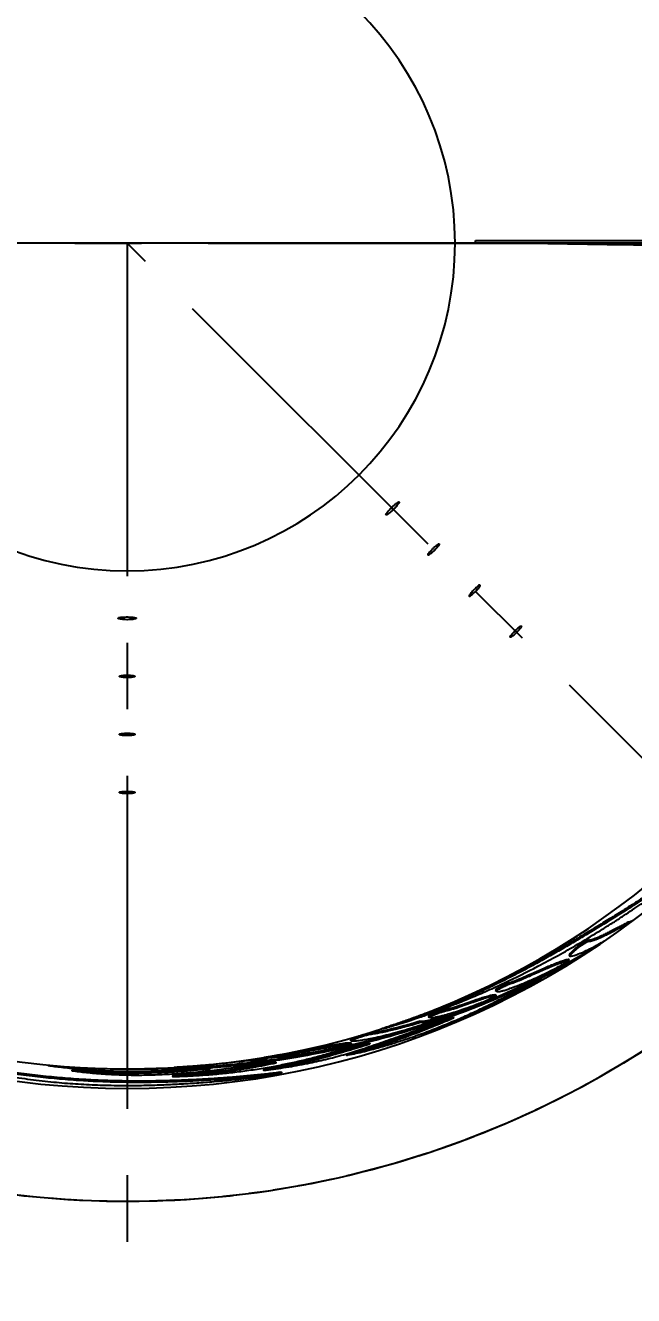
# Model space of a CAD drawing. Header units: millimetres. Extents: x 8 to 867, y 8 to 585.
# Drawn here: x 113.48 to 136.67, y 504.7 to 553.17 of the extents above; entities that cross this region are included whole.
import ezdxf

# ---------------------------------------------------------------- set-up
doc = ezdxf.new("R2010")
doc.units = ezdxf.units.MM
doc.linetypes.add('CENTERX2', pattern=[20.32, 12.7, -2.54, 2.54, -2.54])
doc.linetypes.add('HIDDEN', pattern=[1.905, 1.27, -0.635])
for name, color, linetype in [('CENTERLINE', 4, 'CENTERX2'), ('DIMENSIONS', 2, 'Continuous'), ('HIDDEN', 3, 'HIDDEN')]:
    doc.layers.add(name, color=color, linetype=linetype)
doc.layers.add('OUTLINE', color=7, linetype='Continuous', lineweight=25)
doc.styles.add('SLDTEXTSTYLE0', font='TXT', dxfattribs={"width": 0.75})
doc.dimstyles.new('SLDDIMSTYLE2', dxfattribs={"dimtxt": 3.5, "dimasz": 2, "dimexe": 0, "dimexo": 0.0625, "dimgap": 0.875, "dimtad": 1, "dimrnd": 1e-09, "dimzin": 12, "dimdsep": 46, "dimtxsty": 'SLDTEXTSTYLE0', "dimsah": 1, "dimcen": 0.09, "dimadec": 0, "dimazin": 3, "dimtfac": 1, "dimtofl": 0, "dimtmove": 0, "dimatfit": 3, "dimfxl": 0, "dimfrac": 2, "dimtolj": 1, "dimtzin": 12, "dimarcsym": 0})
doc.dimstyles.new('SLDDIMSTYLE9', dxfattribs={"dimtxt": 3.5, "dimasz": 2, "dimexe": 0, "dimexo": 0.0625, "dimgap": 0.875, "dimtad": 1, "dimdec": 4, "dimzin": 12, "dimdsep": 46, "dimtxsty": 'SLDTEXTSTYLE0', "dimsah": 1, "dimcen": 0.09, "dimazin": 3, "dimtfac": 1, "dimtofl": 0, "dimtmove": 0, "dimatfit": 3, "dimfxl": 0, "dimfrac": 2, "dimtolj": 1, "dimtzin": 12, "dimarcsym": 0})

# ---------------------------------------------------------------- blocks, each defined once
blk = doc.blocks.new('_D_60')
at = {"layer": 'DIMENSIONS'}
for p, q in [((169.48, 544.855), (205.285, 544.855)), ((143.911, 518.303), (179.532, 482.682))]:
    blk.add_line(p, q, dxfattribs=at)
blk.add_arc((117.359, 544.855), 85.926, 315, 0, dxfattribs=at)
for points in [[(203.285, 544.855), (202.761, 542.861), (203.761, 542.849)], [(178.118, 484.096), (179.873, 485.178), (179.158, 485.876)]]:
    blk.add_solid(points, dxfattribs=at)
at = {"layer": 'DIMENSIONS', "char_height": 3.5, "attachment_point": 1, "rotation": 67.5, "style": 'SLDTEXTSTYLE0'}
for s, insert in [('Relief', (191.837, 511.917)), ('45°', (188.642, 504.203))]:
    blk.add_mtext(s, dxfattribs=dict(at, insert=insert))
blk = doc.blocks.new('_D_61')
at = {"layer": 'DIMENSIONS'}
for p, q in [((153.909, 544.855), (92.608, 544.855)), ((94.608, 536.855), (94.608, 544.855)), ((81.753, 536.855), (96.608, 536.855))]:
    blk.add_line(p, q, dxfattribs=at)
for points in [[(94.608, 544.855), (94.108, 542.855), (95.108, 542.855)], [(94.608, 536.855), (95.108, 538.855), (94.108, 538.855)]]:
    blk.add_solid(points, dxfattribs=at)
at = {"layer": 'DIMENSIONS', "insert": (90.096, 539.564), "char_height": 3.5, "attachment_point": 1, "rotation": 90, "style": 'SLDTEXTSTYLE0'}
blk.add_mtext('8', dxfattribs=at)
blk = doc.blocks.new('_D_65')
at = {"layer": 'DIMENSIONS'}
for p, q in [((64.359, 545.855), (64.359, 578.811)), ((170.359, 545.855), (170.359, 578.811)), ((64.359, 576.811), (170.359, 576.811))]:
    blk.add_line(p, q, dxfattribs=at)
for points in [[(64.359, 576.811), (66.359, 576.311), (66.359, 577.311)], [(170.359, 576.811), (168.359, 577.311), (168.359, 576.311)]]:
    blk.add_solid(points, dxfattribs=at)
at = {"layer": 'DIMENSIONS', "insert": (113.48, 581.323), "char_height": 3.5, "attachment_point": 1, "style": 'SLDTEXTSTYLE0'}
blk.add_mtext('106', dxfattribs=at)

msp = doc.modelspace()

# ---------------------------------------------------------------- linework, layer by layer
at = {"layer": 'CENTERLINE'}
for p, q in [((79.80918, 544.85491), (154.90918, 544.85491)), ((143.20394, 519.01015), (117.35918, 544.85491)), ((117.35918, 544.85491), (117.35918, 464.40584))]:
    msp.add_line(p, q, dxfattribs=at)
at = {"layer": 'HIDDEN'}
for centre, radius, start, end in [((117.35918, 544.85491), 36.55, 160.837805, 41.319569), ((117.35918, 544.8549), 36.55, 224.999997, 315.000003), ((117.35918, 544.85491), 46, 228.184968, 266.815034), ((117.35917, 544.85493), 46.00003, 273.184975, 311.81502)]:
    msp.add_arc(centre, radius, start, end, dxfattribs=at)
at = {"layer": 'OUTLINE'}
for p, q in [((129.85918, 544.85491), (129.96643, 544.85491)), ((129.96643, 544.85491), (133.14662, 544.85491)), ((129.96643, 544.85491), (130.63665, 544.85491)), ((130.63627, 544.95491), (138.00169, 544.95491)), ((139.21166, 544.85491), (133.14662, 544.85491)), ((130.823, 531.80639), (130.81824, 531.81439)), ((136.42745, 518.94016), (136.45715, 518.8998)), ((136.48723, 518.90475), (136.45715, 518.8998)), ((134.50135, 517.99851), (134.52831, 517.95627)), ((131.9083, 516.62563), (131.93126, 516.58109)), ((129.35053, 515.56334), (129.3695, 515.517)), ((129.78248, 515.33355), (129.80191, 515.28736)), ((127.55855, 515.04613), (127.56669, 515.02233)), ((128.52654, 515.16805), (128.54419, 515.12115)), ((128.53169, 515.1672), (128.52654, 515.16805)), ((128.5489, 515.12037), (128.54419, 515.12115)), ((126.12415, 514.57463), (126.13806, 514.52659)), ((126.59239, 514.33957), (126.6069, 514.29161)), ((123.15079, 513.88055), (123.15998, 513.8314)), ((119.59326, 513.4341), (119.5953, 513.40545)), ((120.06692, 513.40052), (120.06976, 513.36758)), ((120.5216, 513.39848), (120.5266, 513.34867)), ((120.95072, 513.33847), (121.76027, 513.45351)), ((122.30367, 513.52934), (122.49438, 513.55291)), ((123.02114, 513.62386), (123.03008, 513.57455))]:
    msp.add_line(p, q, dxfattribs=at)
for centre, radius, start, end in [((117.35918, 544.85491), 12.5, 360, 180), ((117.35918, 544.85491), 32.24671, 180.000003, 359.999997), ((117.35919, 544.85491), 31.5, 180.201889, 269.999995), ((117.35918, 544.85491), 12.5, 180, 360), ((117.35918, 544.8549), 31.5, 274.273657, 359.79854), ((117.4779, 544.8554), 13.15874, 359.997865, 0.433289), ((117.35918, 544.8549), 36.55, 224.999997, 315.000003), ((117.35909, 544.85782), 31.50292, 270.000162, 273.229759)]:
    msp.add_arc(centre, radius, start, end, dxfattribs=at)
for points, knots in [([(133.14662, 544.85491), (134.48792, 544.83218), (136.10626, 544.80475), (137.7247, 544.78424), (138.00176, 544.78073)], [0, 0, 0, 0, 0.82881092, 1, 1, 1, 1]), ([(127.69308, 534.90871), (127.69927, 534.91951), (127.71119, 534.94036), (127.73683, 534.97752), (127.69865, 534.99484), (127.65918, 534.95733), (127.59794, 534.91849), (127.52399, 534.85018), (127.4432, 534.77398), (127.3666, 534.69303), (127.29802, 534.61897), (127.25764, 534.55641), (127.2205, 534.51751), (127.23451, 534.47743), (127.28337, 534.50877), (127.33333, 534.53779), (127.40874, 534.59976), (127.48839, 534.67186), (127.56769, 534.75309), (127.63741, 534.83142), (127.67585, 534.88478), (127.69308, 534.90871)], [0, 0, 0, 0, 0.02841222, 0.05478076, 0.06723658, 0.09961128, 0.1542636, 0.22583028, 0.30650406, 0.38733074, 0.45937411, 0.5147995, 0.54808795, 0.56087198, 0.58636018, 0.63482313, 0.70203669, 0.78083615, 0.86259992, 0.93839107, 1, 1, 1, 1]), ([(129.21513, 533.37238), (129.20497, 533.36577), (129.17307, 533.34504), (129.11959, 533.30036), (129.0523, 533.23936), (128.98331, 533.17055), (128.92151, 533.10384), (128.86939, 533.04101), (128.84344, 533.00271), (128.81998, 532.96017), (128.85832, 532.95568), (128.89198, 532.98462), (128.94979, 533.02183), (129.01484, 533.07996), (129.08491, 533.1463), (129.14872, 533.21564), (129.20516, 533.28022), (129.23395, 533.33053), (129.26509, 533.36753), (129.24245, 533.39444), (129.2264, 533.38148), (129.21513, 533.37238)], [0, 0, 0, 0, 0.02955679, 0.09275222, 0.16950949, 0.2513791, 0.32928789, 0.39466917, 0.44055857, 0.4632845, 0.47757296, 0.51365757, 0.57134116, 0.64479246, 0.72603921, 0.80616927, 0.87642605, 0.92925689, 0.95959435, 0.97160945, 1, 1, 1, 1]), ([(130.81521, 531.81948), (130.80477, 531.81609), (130.7749, 531.80639), (130.72814, 531.76857), (130.66597, 531.71775), (130.5976, 531.6532), (130.52996, 531.58386), (130.47009, 531.51892), (130.42686, 531.45942), (130.39862, 531.42622), (130.39275, 531.38493), (130.43615, 531.39992), (130.47226, 531.42546), (130.535, 531.4726), (130.60161, 531.5327), (130.67081, 531.60119), (130.73325, 531.66963), (130.78101, 531.73097), (130.81251, 531.77469), (130.82075, 531.79961), (130.823, 531.80639)], [0, 0, 0, 0, 0.02693783, 0.07709519, 0.14597029, 0.22614824, 0.30877556, 0.3847087, 0.44564241, 0.48526156, 0.50194221, 0.52204104, 0.56549324, 0.62937014, 0.70697155, 0.78982555, 0.86883842, 0.93539098, 0.98242226, 1, 1, 1, 1]), ([(117.60906, 530.58186), (117.59009, 530.58401), (117.53543, 530.59019), (117.44151, 530.59449), (117.32827, 530.59578), (117.22033, 530.59195), (117.12216, 530.58586), (117.0641, 530.57231), (117.00646, 530.56448), (117.01876, 530.5245), (117.0732, 530.52056), (117.14291, 530.50222), (117.24329, 530.4957), (117.35413, 530.49143), (117.46591, 530.49515), (117.56692, 530.50132), (117.64134, 530.51932), (117.69416, 530.52304), (117.71508, 530.56091), (117.65883, 530.57282), (117.62886, 530.57827), (117.60906, 530.58186)], [0, 0, 0, 0, 0.03991585, 0.11495708, 0.19660095, 0.27577623, 0.34375176, 0.3932138, 0.41970646, 0.4321313, 0.46437546, 0.51883932, 0.59020618, 0.67077162, 0.75171017, 0.82419135, 0.88040606, 0.91472814, 0.92800143, 0.95245092, 1, 1, 1, 1]), ([(132.20136, 530.00027), (132.20343, 530.00233), (132.22702, 530.02577), (132.27072, 530.07183), (132.31973, 530.12837), (132.35881, 530.18131), (132.37881, 530.21028), (132.39621, 530.25385), (132.35564, 530.25078), (132.32268, 530.22209), (132.26383, 530.18031), (132.19918, 530.12074), (132.12934, 530.0533), (132.0661, 529.98507), (132.00989, 529.92152), (131.98255, 529.87614), (131.95159, 529.83733), (131.98084, 529.81734), (132.01686, 529.84852), (132.06835, 529.87856), (132.133, 529.93517), (132.17763, 529.97767), (132.20136, 530.00027)], [0, 0, 0, 0, 0.00711541, 0.08109953, 0.15408424, 0.19199482, 0.23584117, 0.25657659, 0.27231491, 0.3104978, 0.36992967, 0.44449181, 0.52602174, 0.60549453, 0.67415115, 0.72459602, 0.75219456, 0.76432906, 0.79544654, 0.84895433, 0.91968226, 1, 1, 1, 1]), ([(117.5865, 528.30218), (117.59768, 528.30511), (117.61971, 528.31088), (117.65756, 528.31467), (117.6559, 528.34982), (117.60734, 528.35287), (117.55224, 528.36641), (117.46679, 528.37069), (117.37287, 528.37396), (117.27637, 528.37182), (117.18916, 528.36837), (117.12147, 528.35554), (117.07711, 528.35367), (117.05205, 528.32428), (117.09815, 528.30912), (117.14326, 528.29908), (117.22424, 528.28966), (117.31503, 528.28508), (117.41248, 528.28546), (117.5036, 528.29002), (117.56067, 528.29839), (117.5865, 528.30218)], [0, 0, 0, 0, 0.02996813, 0.05908173, 0.07104588, 0.10065255, 0.15289556, 0.22282254, 0.30285784, 0.3841442, 0.45769152, 0.51547663, 0.5516198, 0.56591929, 0.58861738, 0.63442817, 0.69970525, 0.77753708, 0.85941407, 0.93635971, 1, 1, 1, 1]), ([(117.47322, 526.07438), (117.49171, 526.07563), (117.53446, 526.07853), (117.59347, 526.09005), (117.63693, 526.09427), (117.66738, 526.12149), (117.62405, 526.13894), (117.57997, 526.14588), (117.501, 526.15482), (117.41113, 526.15841), (117.3133, 526.1586), (117.22284, 526.155), (117.14229, 526.1469), (117.09742, 526.13874), (117.05178, 526.12382), (117.07807, 526.09458), (117.122, 526.09103), (117.19056, 526.07687), (117.27795, 526.07214), (117.3744, 526.06956), (117.44048, 526.07278), (117.47322, 526.07438)], [0, 0, 0, 0, 0.04527868, 0.10473535, 0.14303011, 0.15887865, 0.17945775, 0.22316329, 0.28689134, 0.3639052, 0.44572499, 0.52329247, 0.58808159, 0.63320948, 0.65518583, 0.66996348, 0.70678273, 0.76504699, 0.838832, 0.92012366, 1, 1, 1, 1]), ([(117.32533, 523.85638), (117.33654, 523.85623), (117.37005, 523.85581), (117.43487, 523.857), (117.50386, 523.86152), (117.57371, 523.86907), (117.61307, 523.87975), (117.66219, 523.88845), (117.64998, 523.92222), (117.60327, 523.92385), (117.54278, 523.93787), (117.45657, 523.94174), (117.36144, 523.94469), (117.26589, 523.94193), (117.17941, 523.93819), (117.11679, 523.92433), (117.07085, 523.92283), (117.05473, 523.89008), (117.10335, 523.87963), (117.15112, 523.8675), (117.23425, 523.85953), (117.2934, 523.85748), (117.32533, 523.85638)], [0, 0, 0, 0, 0.02736146, 0.08178718, 0.15760999, 0.19823909, 0.24754603, 0.27392527, 0.28638367, 0.31876053, 0.37340177, 0.44494193, 0.52560267, 0.60646486, 0.67859635, 0.73415561, 0.76761691, 0.78047957, 0.80579374, 0.8541132, 0.92123566, 1, 1, 1, 1]), ([(137.80911, 520.33387), (137.80223, 520.33745), (137.78043, 520.3488), (137.7283, 520.32282), (137.65638, 520.28903), (137.5593, 520.23023), (137.39588, 520.12924), (137.20255, 520.00309), (136.98165, 519.85824), (136.71605, 519.68403), (136.51216, 519.55384), (136.37505, 519.46629)], [0, 0, 0, 0, 0.01331108, 0.04219884, 0.09279578, 0.16043824, 0.2411849, 0.43550089, 0.57003037, 0.71086126, 1, 1, 1, 1]), ([(137.82157, 520.30335), (137.82119, 520.30351), (137.8058, 520.30989), (137.76034, 520.28186), (137.68882, 520.25177), (137.59172, 520.1915), (137.4285, 520.09128), (137.23486, 519.96454), (137.01323, 519.81926), (136.74594, 519.64386), (136.54072, 519.51281), (136.40271, 519.42468)], [0, 0, 0, 0, 0.00072608, 0.02983012, 0.08082808, 0.14903905, 0.23047866, 0.42648015, 0.56312444, 0.70620809, 1, 1, 1, 1]), ([(133.01758, 517.26869), (133.2741, 517.4045), (133.78424, 517.67462), (134.54304, 518.10841), (135.16737, 518.48474), (135.66195, 518.79488), (136.02131, 519.02525), (136.36943, 519.25292), (136.70408, 519.47577), (137.02323, 519.68945), (137.22973, 519.82987), (137.33044, 519.89837)], [0, 0, 0, 0, 0.17226182, 0.34259236, 0.51868858, 0.60490188, 0.68907102, 0.7720423, 0.85178287, 0.92770909, 1, 1, 1, 1]), ([(136.37505, 519.46629), (136.21089, 519.36288), (135.87734, 519.15277), (135.36223, 518.83527), (134.86204, 518.53163), (134.37353, 518.2395), (133.89752, 517.96053), (133.39467, 517.67322), (132.84752, 517.37011), (132.25577, 517.05469), (131.61556, 516.72833), (130.94931, 516.40576), (130.26742, 516.09401), (129.58233, 515.80038), (128.97363, 515.55612), (128.44417, 515.35634), (127.99824, 515.1956), (127.70358, 515.09544), (127.55855, 515.04613)], [0, 0, 0, 0, 0.0588625, 0.11959962, 0.18357711, 0.23638359, 0.29228811, 0.35096297, 0.41208597, 0.4820513, 0.55439338, 0.63008433, 0.70661182, 0.7818465, 0.85619814, 0.90558037, 0.95352636, 1, 1, 1, 1]), ([(136.40271, 519.42468), (136.23843, 519.32118), (135.90462, 519.11089), (135.38914, 518.79313), (134.88863, 518.48927), (134.39986, 518.19697), (133.92369, 517.91789), (133.42075, 517.6305), (132.87318, 517.32713), (132.28067, 517.01126), (131.63931, 516.68429), (130.97189, 516.36108), (130.28875, 516.04883), (129.60253, 515.75435), (128.99234, 515.51058), (128.59593, 515.3589), (128.42759, 515.29846), (128.41274, 515.29313)], [0, 0, 0, 0, 0.064629391, 0.131317635, 0.201558393, 0.259523882, 0.320879646, 0.385265738, 0.45232861, 0.529234932, 0.608748623, 0.691938128, 0.776046359, 0.858739757, 0.940466255, 0.994748236, 1, 1, 1, 1]), ([(136.42745, 518.94016), (136.37027, 518.90742), (136.26229, 518.84558), (136.04965, 518.73409), (135.84233, 518.62697), (135.63705, 518.52179), (135.48898, 518.44877), (135.35315, 518.38641), (135.23167, 518.33522), (135.12531, 518.29611), (135.01579, 518.25992), (134.93926, 518.25052), (134.89428, 518.24499)], [0, 0, 0, 0, 0.11688158, 0.220719668, 0.425872016, 0.530874714, 0.629895611, 0.718709838, 0.796003774, 0.863636482, 0.919855819, 1, 1, 1, 1]), ([(136.45715, 518.8998), (136.39991, 518.86701), (136.29184, 518.8051), (136.07901, 518.69344), (135.87147, 518.58615), (135.66593, 518.48078), (135.51762, 518.4076), (135.38155, 518.34507), (135.25985, 518.29373), (135.15329, 518.2545), (135.04358, 518.21818), (134.96691, 518.20871), (134.92186, 518.20315)], [0, 0, 0, 0, 0.11681969, 0.22061337, 0.42566187, 0.53068143, 0.62973317, 0.71858451, 0.79591349, 0.86358108, 0.91982848, 1, 1, 1, 1]), ([(136.62415, 519.0034), (136.58429, 518.98323), (136.52175, 518.95159), (136.45254, 518.9432), (136.42745, 518.94016)], [0, 0, 0, 0, 0.63735204, 1, 1, 1, 1]), ([(134.50135, 517.99851), (134.45727, 517.96061), (134.37826, 517.89268), (134.28604, 517.79668), (134.21769, 517.73727), (134.20965, 517.65354), (134.30966, 517.65763), (134.41527, 517.68405), (134.592, 517.74539), (134.81308, 517.84137), (135.06435, 517.96392), (135.32028, 518.09936), (135.48314, 518.19298), (135.56307, 518.23892)], [0, 0, 0, 0, 0.09070474, 0.16258525, 0.20708915, 0.23276163, 0.26560505, 0.32713597, 0.42135431, 0.54786573, 0.70691892, 0.8561532, 1, 1, 1, 1]), ([(134.89428, 518.24499), (134.88317, 518.24093), (134.85233, 518.22965), (134.80164, 518.19913), (134.73823, 518.16161), (134.67251, 518.11952), (134.61079, 518.07858), (134.55698, 518.041), (134.52136, 518.01478), (134.50427, 518.00088), (134.50135, 517.99851)], [0, 0, 0, 0, 0.0762404, 0.21147572, 0.38005766, 0.55224286, 0.71478549, 0.85787302, 0.9757195, 1, 1, 1, 1]), ([(134.92186, 518.20315), (134.91073, 518.19908), (134.8799, 518.18779), (134.8292, 518.15727), (134.76574, 518.11972), (134.69989, 518.07755), (134.63801, 518.0365), (134.58402, 517.99882), (134.54832, 517.97254), (134.53121, 517.95863), (134.52831, 517.95627)], [0, 0, 0, 0, 0.07622529, 0.21115869, 0.37951881, 0.5517885, 0.71461003, 0.85794686, 0.97589668, 1, 1, 1, 1]), ([(135.09272, 517.93314), (134.869, 517.80046), (134.29979, 517.46288), (133.35206, 516.96986), (132.25617, 516.43791), (131.12827, 515.94361), (129.96378, 515.48317), (128.76245, 515.06022), (127.52474, 514.67876), (126.26025, 514.3389), (125.40264, 514.15426), (124.97163, 514.06147)], [0, 0, 0, 0, 0.07167432, 0.18236095, 0.29426612, 0.40736562, 0.52164535, 0.63929413, 0.75826587, 0.87851266, 1, 1, 1, 1]), ([(134.52831, 517.95627), (134.49415, 517.92639), (134.43014, 517.87039), (134.343, 517.79441), (134.28601, 517.7306), (134.24769, 517.69064), (134.24523, 517.66834), (134.24481, 517.66458)], [0, 0, 0, 0, 0.33238085, 0.62278583, 0.83738147, 0.97259614, 1, 1, 1, 1]), ([(134.29479, 517.41811), (133.993, 517.25569), (133.33252, 516.90023), (132.2849, 516.39735), (131.15441, 515.89988), (129.98619, 515.43816), (128.78121, 515.01363), (127.53962, 514.63092), (126.27117, 514.28998), (125.41085, 514.10482), (124.97849, 514.01177)], [0, 0, 0, 0, 0.10325632, 0.22598479, 0.35002181, 0.4753526, 0.60438778, 0.73487347, 0.86675713, 1, 1, 1, 1]), ([(127.07405, 514.87772), (127.14806, 514.89907), (127.30635, 514.94474), (127.5591, 515.01948), (127.84298, 515.10636), (128.18277, 515.21468), (128.57724, 515.34709), (129.02254, 515.50451), (129.48862, 515.67738), (129.96796, 515.86378), (130.50635, 516.08366), (131.09899, 516.34004), (131.95914, 516.73225), (132.59382, 517.05391), (133.01758, 517.26869)], [0, 0, 0, 0, 0.03600671, 0.07701489, 0.12321136, 0.1747878, 0.2437293, 0.31771917, 0.3955713, 0.47610281, 0.55813479, 0.6674236, 0.7779419, 1, 1, 1, 1]), ([(131.3934, 516.36135), (131.40448, 516.34538), (131.42318, 516.31841), (131.4743, 516.30482), (131.53494, 516.30516), (131.62208, 516.32002), (131.73983, 516.35103), (131.88767, 516.39857), (132.11424, 516.4792), (132.42266, 516.59985), (132.77206, 516.74895), (133.11236, 516.90539), (133.43415, 517.06124), (133.65364, 517.17371), (133.76629, 517.23143)], [0, 0, 0, 0, 0.02172099, 0.03667085, 0.05888267, 0.09222812, 0.13881954, 0.20031512, 0.27248294, 0.41808985, 0.58482537, 0.71358495, 0.85301154, 1, 1, 1, 1]), ([(134.21464, 517.5265), (134.18552, 517.52454), (134.11004, 517.51945), (133.97981, 517.47546), (133.8149, 517.41638), (133.63531, 517.34883), (133.44555, 517.27164), (133.24404, 517.18387), (133.0606, 517.10184), (132.86452, 517.01427), (132.67144, 516.92964), (132.44671, 516.8316), (132.26078, 516.75141), (132.11199, 516.69253), (132.00442, 516.65511), (131.93875, 516.63497), (131.9083, 516.62563)], [0, 0, 0, 0, 0.03518194, 0.09116966, 0.16484913, 0.24749204, 0.32295979, 0.41253763, 0.51320955, 0.5659005, 0.67217183, 0.76808476, 0.86233792, 0.91695679, 0.96150431, 1, 1, 1, 1]), ([(134.16241, 517.47591), (134.15966, 517.47565), (134.11083, 517.47096), (134.00657, 517.43121), (133.8414, 517.37423), (133.66212, 517.30605), (133.47264, 517.22918), (133.2715, 517.14151), (133.08838, 517.05962), (132.89253, 516.9721), (132.69915, 516.88727), (132.47358, 516.78882), (132.28641, 516.70803), (132.13652, 516.64863), (132.0281, 516.61083), (131.96192, 516.59051), (131.93126, 516.58109)], [0, 0, 0, 0, 0.00344826, 0.06113823, 0.13709387, 0.22225376, 0.29992315, 0.39210435, 0.49575622, 0.55003607, 0.65954995, 0.75903025, 0.85689621, 0.91369114, 0.96001207, 1, 1, 1, 1]), ([(133.76629, 517.23143), (133.79441, 517.24658), (133.85437, 517.27889), (133.94315, 517.33103), (134.02907, 517.38469), (134.10519, 517.43339), (134.1608, 517.47659), (134.20187, 517.5013), (134.21146, 517.52036), (134.21367, 517.52477)], [0, 0, 0, 0, 0.17825351, 0.38017657, 0.57426333, 0.7444377, 0.88192116, 0.97267546, 1, 1, 1, 1]), ([(133.17301, 516.78604), (132.88765, 516.62788), (132.31693, 516.31156), (131.4829, 515.891), (130.67931, 515.50994), (130.16273, 515.28598), (129.90435, 515.17396)], [0, 0, 0, 0, 0.268400839, 0.536802025, 0.768321582, 1, 1, 1, 1]), ([(131.9083, 516.62563), (131.8955, 516.62195), (131.85892, 516.61142), (131.79638, 516.58298), (131.71765, 516.54676), (131.63561, 516.50606), (131.55862, 516.4658), (131.49087, 516.42973), (131.44062, 516.39757), (131.40512, 516.37936), (131.39556, 516.36467), (131.3934, 516.36135)], [0, 0, 0, 0, 0.0686796, 0.19616772, 0.3533861, 0.51608376, 0.66821215, 0.80215857, 0.91021015, 0.97974901, 1, 1, 1, 1]), ([(132.36203, 516.39796), (132.4335, 516.43117), (132.57634, 516.49752), (132.84706, 516.62607), (133.04536, 516.72339), (133.17301, 516.78604)], [0, 0, 0, 0, 0.26295122, 0.52553718, 1, 1, 1, 1]), ([(131.43272, 516.16336), (131.41362, 516.16719), (131.36511, 516.17691), (131.26664, 516.16436), (131.12637, 516.13069), (130.94089, 516.07605), (130.71589, 516.00073), (130.45871, 515.91028), (130.18482, 515.81284), (129.99685, 515.75113), (129.90525, 515.72105)], [0, 0, 0, 0, 0.036362852, 0.092374086, 0.183643845, 0.307739978, 0.454636799, 0.628857252, 0.819146485, 1, 1, 1, 1]), ([(131.04305, 515.95898), (131.06562, 515.9683), (131.11469, 515.98858), (131.18805, 516.02249), (131.26144, 516.0581), (131.32478, 516.09184), (131.38089, 516.12116), (131.40749, 516.14302), (131.43599, 516.15651), (131.43292, 516.16294), (131.43272, 516.16336)], [0, 0, 0, 0, 0.16541204, 0.35956422, 0.54814211, 0.71518968, 0.85450591, 0.95273508, 0.99694505, 1, 1, 1, 1]), ([(131.93126, 516.58109), (131.91846, 516.5774), (131.88189, 516.56687), (131.81936, 516.53844), (131.74058, 516.5022), (131.65838, 516.46142), (131.58116, 516.42105), (131.51319, 516.38488), (131.46282, 516.35264), (131.42726, 516.3344), (131.41769, 516.31971), (131.41554, 516.3164)], [0, 0, 0, 0, 0.068576, 0.19577162, 0.35278735, 0.51557251, 0.66797922, 0.802171, 0.91032408, 0.97981708, 1, 1, 1, 1]), ([(131.73912, 516.08927), (131.79596, 516.11869), (131.89131, 516.16804), (132.026, 516.23579), (132.14121, 516.29275), (132.25313, 516.34705), (132.3265, 516.38135), (132.36203, 516.39796)], [0, 0, 0, 0, 0.276197967, 0.46324874, 0.650540369, 0.830745798, 1, 1, 1, 1]), ([(125.78476, 513.88577), (125.88406, 513.90614), (126.09061, 513.9485), (126.41253, 514.02281), (126.79422, 514.12075), (127.23378, 514.24629), (127.72439, 514.39853), (128.26415, 514.57937), (128.8458, 514.79), (129.45438, 515.02806), (130.04704, 515.27769), (130.62131, 515.53654), (131.18583, 515.80584), (131.55536, 515.99513), (131.73912, 516.08927)], [0, 0, 0, 0, 0.04775272, 0.09932276, 0.15561966, 0.23336495, 0.31464672, 0.3975868, 0.50150544, 0.6060275, 0.70539613, 0.80441958, 0.90274223, 1, 1, 1, 1]), ([(128.92081, 515.31656), (128.9453, 515.31569), (129.00464, 515.3136), (129.11083, 515.3288), (129.24975, 515.3556), (129.43812, 515.40203), (129.67585, 515.46991), (129.96429, 515.56149), (130.2842, 515.67147), (130.6485, 515.80456), (130.90295, 515.90415), (131.04305, 515.95898)], [0, 0, 0, 0, 0.03297544, 0.07991565, 0.14402015, 0.22382184, 0.34125285, 0.47725209, 0.63168378, 0.79721944, 1, 1, 1, 1]), ([(129.90525, 515.72105), (129.85216, 515.70453), (129.75169, 515.67327), (129.56692, 515.62007), (129.43473, 515.58541), (129.35053, 515.56334)], [0, 0, 0, 0, 0.28921769, 0.54727249, 1, 1, 1, 1]), ([(129.92297, 515.67437), (129.87003, 515.6579), (129.76982, 515.62673), (129.58547, 515.57365), (129.45355, 515.53904), (129.3695, 515.517)], [0, 0, 0, 0, 0.2890613, 0.54706292, 1, 1, 1, 1]), ([(131.38591, 516.12646), (131.3599, 516.12513), (131.28528, 516.12131), (131.14872, 516.08437), (130.96313, 516.03148), (130.73744, 515.95526), (130.47904, 515.86457), (130.20384, 515.76655), (130.01498, 515.70456), (129.92297, 515.67437)], [0, 0, 0, 0, 0.05082724, 0.1458486, 0.27501922, 0.42880411, 0.611304, 0.81065029, 1, 1, 1, 1]), ([(129.78248, 515.33355), (129.66935, 515.28579), (129.44385, 515.1906), (128.99197, 515.0045), (128.45292, 514.79032), (127.82041, 514.55445), (127.20431, 514.34244), (126.57682, 514.14326), (126.15282, 514.02091), (125.9406, 513.95967)], [0, 0, 0, 0, 0.09021669, 0.17983834, 0.35905621, 0.51636125, 0.67577162, 0.83772336, 1, 1, 1, 1]), ([(129.80191, 515.28736), (129.6886, 515.23953), (129.46273, 515.14418), (129.0101, 514.95778), (128.47017, 514.74327), (127.83666, 514.50701), (127.21958, 514.29479), (126.6298, 514.1072), (126.24406, 513.99572), (126.0704, 513.94553)], [0, 0, 0, 0, 0.09298149, 0.18535105, 0.37006429, 0.53217784, 0.696455, 0.86334348, 1, 1, 1, 1]), ([(126.55777, 514.49752), (126.64992, 514.51569), (126.84626, 514.55441), (127.15808, 514.62733), (127.5023, 514.71522), (127.8778, 514.81979), (128.27701, 514.93965), (128.69887, 515.07537), (129.13586, 515.22539), (129.43123, 515.33452), (129.58091, 515.38983)], [0, 0, 0, 0, 0.08928386, 0.19024545, 0.30439745, 0.42701754, 0.56078829, 0.70064011, 0.84829878, 1, 1, 1, 1]), ([(129.58091, 515.38983), (129.5096, 515.36798), (129.37358, 515.32629), (129.17968, 515.27224), (129.0077, 515.22904), (128.83634, 515.19198), (128.69807, 515.16937), (128.59082, 515.16165), (128.54941, 515.16554), (128.53169, 515.1672)], [0, 0, 0, 0, 0.20771007, 0.39619401, 0.56053466, 0.7015075, 0.88434739, 0.95050634, 1, 1, 1, 1]), ([(128.97726, 515.17273), (128.94127, 515.16475), (128.84091, 515.1425), (128.71577, 515.12258), (128.60815, 515.11476), (128.56665, 515.11869), (128.5489, 515.12037)], [0, 0, 0, 0, 0.25527728, 0.71174437, 0.87673344, 1, 1, 1, 1]), ([(129.35053, 515.56334), (129.33324, 515.55826), (129.28931, 515.54535), (129.21727, 515.51872), (129.13423, 515.48706), (129.05179, 515.4541), (128.97775, 515.42234), (128.91306, 515.39587), (128.87323, 515.37152), (128.84215, 515.36212), (128.83974, 515.35258), (128.83953, 515.35173)], [0, 0, 0, 0, 0.09739349, 0.24740989, 0.41473199, 0.57797831, 0.72629666, 0.85295252, 0.94744173, 0.99531728, 1, 1, 1, 1]), ([(128.83953, 515.35173), (128.84866, 515.34397), (128.87188, 515.32421), (128.90233, 515.31945), (128.92081, 515.31656)], [0, 0, 0, 0, 0.39300197, 1, 1, 1, 1]), ([(129.3695, 515.517), (129.35219, 515.51191), (129.30824, 515.49899), (129.23616, 515.47233), (129.15295, 515.44065), (129.07051, 515.40755), (128.9956, 515.3759), (128.94075, 515.35228), (128.91199, 515.33789), (128.90424, 515.33401)], [0, 0, 0, 0, 0.10815567, 0.27462643, 0.46047114, 0.64210298, 0.80718906, 0.94809773, 1, 1, 1, 1]), ([(129.03653, 515.07034), (129.10255, 515.09293), (129.23435, 515.13802), (129.48323, 515.22515), (129.66554, 515.29119), (129.78248, 515.33355)], [0, 0, 0, 0, 0.26463183, 0.52832228, 1, 1, 1, 1]), ([(129.90435, 515.17396), (129.88, 515.16348), (129.83427, 515.1438), (129.77272, 515.11489), (129.72494, 515.09191), (129.69989, 515.07598), (129.69024, 515.06984)], [0, 0, 0, 0, 0.33371064, 0.62650899, 0.85623228, 1, 1, 1, 1]), ([(122.6557, 513.30985), (122.77949, 513.32543), (123.03322, 513.35737), (123.42127, 513.41545), (123.82489, 513.48366), (124.21253, 513.55808), (124.58047, 513.63653), (124.92387, 513.71598), (125.26675, 513.80189), (125.6046, 513.89377), (125.93311, 513.98969), (126.26448, 514.09352), (126.6025, 514.20572), (126.95497, 514.32632), (127.31454, 514.45215), (127.67029, 514.57769), (128.0209, 514.70153), (128.3616, 514.82311), (128.70069, 514.9456), (128.92517, 515.02898), (129.03653, 515.07034)], [0, 0, 0, 0, 0.056386397, 0.115577692, 0.177323957, 0.241383845, 0.293959328, 0.347347145, 0.400683317, 0.453705738, 0.505581658, 0.555347967, 0.610642405, 0.666545114, 0.723717268, 0.782817089, 0.837052412, 0.8917738, 0.946312072, 1, 1, 1, 1]), ([(126.58402, 514.71009), (126.57629, 514.70852), (126.55028, 514.70326), (126.5009, 514.68868), (126.43345, 514.66966), (126.35969, 514.64781), (126.28802, 514.6264), (126.2237, 514.60685), (126.17114, 514.59042), (126.13916, 514.58005), (126.12539, 514.57508), (126.12415, 514.57463)], [0, 0, 0, 0, 0.04931852, 0.16595268, 0.32180175, 0.4878494, 0.64723796, 0.78973885, 0.90842387, 0.99177642, 1, 1, 1, 1]), ([(128.52654, 515.16805), (128.41875, 515.13621), (128.21203, 515.07513), (127.91193, 514.99325), (127.63693, 514.92251), (127.37911, 514.8604), (127.14515, 514.80791), (126.93875, 514.76496), (126.77567, 514.73524), (126.66206, 514.71575), (126.60337, 514.71149), (126.58402, 514.71009)], [0, 0, 0, 0, 0.1687723, 0.32366965, 0.46708323, 0.59515633, 0.72186783, 0.82712988, 0.91167406, 0.9708637, 1, 1, 1, 1]), ([(128.54419, 515.12115), (128.4363, 515.08927), (128.22939, 515.02812), (127.92898, 514.94613), (127.65364, 514.87526), (127.39546, 514.81303), (127.16113, 514.76042), (126.95434, 514.71736), (126.79092, 514.68754), (126.67699, 514.66798), (126.61811, 514.66368), (126.59865, 514.66226)], [0, 0, 0, 0, 0.16865689, 0.32347545, 0.46684133, 0.5948944, 0.72162005, 0.82691509, 0.91151406, 0.9707647, 1, 1, 1, 1]), ([(127.04684, 514.87139), (127.04663, 514.87103), (127.04122, 514.86222), (127.05797, 514.87013), (127.07405, 514.87772)], [0, 0, 0, 0, 0.04010992, 1, 1, 1, 1]), ([(127.55855, 515.04613), (127.52481, 515.03482), (127.4544, 515.01121), (127.35028, 514.97621), (127.25034, 514.94273), (127.1641, 514.91357), (127.09778, 514.89131), (127.06135, 514.87791), (127.04775, 514.8729)], [0, 0, 0, 0, 0.19789628, 0.413039886, 0.610962445, 0.784108987, 0.919369882, 1, 1, 1, 1]), ([(107.16396, 514.64602), (107.35241, 514.57084), (107.73839, 514.41687), (108.33763, 514.20005), (108.96742, 513.98907), (109.62636, 513.78789), (110.34153, 513.59055), (111.1142, 513.4021), (111.94386, 513.22676), (112.79879, 513.07363), (113.67312, 512.94545), (114.53925, 512.84757), (115.39235, 512.77959), (116.22853, 512.73753), (117.06708, 512.71865), (117.85207, 512.72169), (118.58277, 512.74107), (119.25787, 512.77112), (119.92805, 512.81215), (120.58799, 512.86276), (121.27738, 512.92614), (121.99455, 513.00247), (122.49507, 513.06891), (122.74298, 513.10182)], [0, 0, 0, 0, 0.03842215, 0.07869169, 0.12066238, 0.16419301, 0.20914786, 0.26114349, 0.31478085, 0.36971241, 0.42559642, 0.48209893, 0.53474882, 0.5876393, 0.64062972, 0.69357281, 0.73628197, 0.77904718, 0.82154053, 0.86343111, 0.90438586, 0.95264217, 1, 1, 1, 1]), ([(123.03095, 513.15241), (122.88632, 513.13497), (122.56622, 513.09636), (122.06507, 513.04497), (121.52213, 512.99596), (120.96144, 512.9529), (120.37969, 512.91543), (119.75162, 512.88179), (119.07791, 512.85473), (118.36214, 512.83854), (117.63282, 512.83489), (116.89515, 512.8453), (116.15428, 512.87081), (115.37991, 512.91557), (114.57252, 512.98125), (113.73209, 513.06899), (112.89387, 513.17873), (112.05713, 513.31232), (111.22666, 513.47247), (110.40612, 513.65799), (109.60271, 513.86514), (108.85541, 514.08139), (108.16004, 514.30078), (107.72852, 514.45036), (107.51322, 514.52499)], [0, 0, 0, 0, 0.02779934, 0.06152907, 0.09613327, 0.1318309, 0.16884044, 0.20737994, 0.25185927, 0.29750617, 0.34400214, 0.39103231, 0.43828602, 0.48545805, 0.53904383, 0.59286084, 0.64669722, 0.7003511, 0.75453967, 0.80807038, 0.86086786, 0.91284818, 0.95651647, 1, 1, 1, 1]), ([(123.10435, 513.21142), (122.93238, 513.19065), (122.58503, 513.14871), (122.05666, 513.0944), (121.51392, 513.04551), (120.95338, 513.00252), (120.37171, 512.96512), (119.7443, 512.93159), (119.07189, 512.90466), (118.3581, 512.88859), (117.63083, 512.885), (116.89523, 512.89542), (116.15645, 512.92088), (115.38407, 512.96552), (114.57859, 513.03102), (113.73999, 513.11853), (112.90358, 513.22797), (112.06863, 513.36119), (111.23996, 513.52089), (110.42121, 513.7059), (109.61958, 513.91248), (108.8729, 514.12843), (108.17706, 514.34789), (107.74451, 514.49784), (107.5287, 514.57265)], [0, 0, 0, 0, 0.03293324, 0.0665216, 0.1009843, 0.13654022, 0.1734077, 0.21180491, 0.25599899, 0.30135112, 0.34754565, 0.39427038, 0.44121736, 0.48808388, 0.54135521, 0.59485702, 0.6483788, 0.70171972, 0.7555902, 0.80880589, 0.86129101, 0.91296087, 0.95657364, 1, 1, 1, 1]), ([(122.56367, 513.77531), (122.5818, 513.77489), (122.63426, 513.77368), (122.73804, 513.78081), (122.8956, 513.79353), (123.09953, 513.81261), (123.34322, 513.83605), (123.58565, 513.86192), (123.82934, 513.89184), (124.07464, 513.92694), (124.33459, 513.96915), (124.60483, 514.01778), (124.88084, 514.07207), (125.15643, 514.13162), (125.42631, 514.19476), (125.59778, 514.23734), (125.68433, 514.25883)], [0, 0, 0, 0, 0.01719314, 0.04974479, 0.09854368, 0.16714615, 0.24395564, 0.33071756, 0.39834164, 0.47677943, 0.56570054, 0.64806693, 0.73716814, 0.83244897, 0.9154317, 1, 1, 1, 1]), ([(126.59239, 514.33957), (126.45237, 514.29713), (126.17405, 514.21278), (125.76194, 514.09205), (125.39042, 513.98462), (125.06158, 513.88876), (124.76734, 513.80408), (124.46647, 513.72197), (124.1506, 513.64278), (123.81958, 513.56625), (123.48122, 513.49429), (123.13991, 513.42732), (122.91199, 513.38715), (122.7978, 513.36702)], [0, 0, 0, 0, 0.11196599, 0.22254766, 0.32861646, 0.40791511, 0.48466604, 0.56291993, 0.64656349, 0.73384852, 0.82289748, 0.91127311, 1, 1, 1, 1]), ([(126.6069, 514.29161), (126.46689, 514.24917), (126.18859, 514.16482), (125.77646, 514.0441), (125.40472, 513.93661), (125.07548, 513.84065), (124.78074, 513.75584), (124.47944, 513.67359), (124.16318, 513.59429), (123.83181, 513.51759), (123.49261, 513.44567), (123.23159, 513.39374), (123.0843, 513.36751), (123.05125, 513.36163)], [0, 0, 0, 0, 0.11934256, 0.23721924, 0.35031884, 0.43500915, 0.51696959, 0.6005091, 0.68977422, 0.78292333, 0.8779561, 0.9726209, 1, 1, 1, 1]), ([(125.91694, 514.3401), (125.88857, 514.34049), (125.82437, 514.34138), (125.71217, 514.33222), (125.5718, 514.31282), (125.41124, 514.28683), (125.23728, 514.2561), (124.98388, 514.20912), (124.65197, 514.14543), (124.24214, 514.06781), (123.87919, 514.00075), (123.57363, 513.94745), (123.3475, 513.91018), (123.21053, 513.88955), (123.15079, 513.88055)], [0, 0, 0, 0, 0.03031766, 0.06862007, 0.12018282, 0.18180961, 0.24248583, 0.30904802, 0.45732614, 0.60380318, 0.75498806, 0.85192227, 0.9354053, 1, 1, 1, 1]), ([(125.78721, 514.28764), (125.77077, 514.28658), (125.70612, 514.2824), (125.58489, 514.26397), (125.42416, 514.2386), (125.25014, 514.20765), (124.99679, 514.16075), (124.66462, 514.09695), (124.2542, 514.01921), (123.89039, 513.95196), (123.58405, 513.89852), (123.35728, 513.86112), (123.2199, 513.84043), (123.15998, 513.8314)], [0, 0, 0, 0, 0.01852681, 0.07284936, 0.13776987, 0.20160964, 0.27163258, 0.42759646, 0.58205424, 0.74148901, 0.84373832, 0.93183383, 1, 1, 1, 1]), ([(125.68433, 514.25883), (125.70558, 514.2644), (125.74721, 514.27531), (125.80426, 514.29296), (125.8568, 514.30778), (125.88631, 514.3243), (125.91958, 514.32839), (125.91733, 514.33837), (125.91694, 514.3401)], [0, 0, 0, 0, 0.26189684, 0.51317052, 0.72393352, 0.88535746, 0.98001836, 1, 1, 1, 1]), ([(125.82151, 514.15014), (125.89154, 514.16661), (126.03145, 514.19952), (126.28857, 514.26207), (126.47527, 514.30969), (126.59239, 514.33957)], [0, 0, 0, 0, 0.27186117, 0.543200351, 1, 1, 1, 1]), ([(126.12415, 514.57463), (126.08553, 514.56042), (126.01719, 514.53526), (125.93751, 514.49469), (125.88212, 514.47444), (125.8689, 514.43288), (125.91244, 514.42364), (125.96333, 514.42007), (126.05412, 514.4237), (126.18089, 514.43636), (126.35371, 514.46074), (126.4847, 514.48435), (126.55777, 514.49752)], [0, 0, 0, 0, 0.12493038, 0.22108112, 0.27541827, 0.29811418, 0.32640379, 0.38145388, 0.4700745, 0.59413921, 0.77357667, 1, 1, 1, 1]), ([(126.13806, 514.52659), (126.1, 514.51145), (126.03265, 514.48465), (125.95448, 514.45549), (125.92071, 514.43123), (125.91265, 514.42544)], [0, 0, 0, 0, 0.4973313, 0.88011439, 1, 1, 1, 1]), ([(126.59865, 514.66226), (126.59093, 514.6607), (126.56495, 514.65544), (126.5156, 514.64088), (126.44815, 514.62185), (126.37427, 514.59997), (126.3024, 514.57851), (126.23787, 514.55889), (126.18514, 514.54241), (126.15309, 514.53202), (126.1393, 514.52704), (126.13806, 514.52659)], [0, 0, 0, 0, 0.04921613, 0.16551716, 0.32104246, 0.4871135, 0.64675068, 0.7895488, 0.90841417, 0.99180533, 1, 1, 1, 1]), ([(119.28495, 513.06327), (119.48168, 513.07167), (119.87744, 513.08856), (120.47408, 513.12996), (121.07946, 513.18496), (121.69325, 513.25602), (122.3125, 513.34323), (122.90736, 513.44276), (123.47186, 513.55288), (123.9981, 513.66895), (124.43039, 513.77604), (124.77135, 513.86835), (124.94451, 513.91785), (125.03023, 513.94235)], [0, 0, 0, 0, 0.10138146, 0.20394276, 0.30789707, 0.41433014, 0.52204626, 0.62984118, 0.72482754, 0.81813768, 0.90727334, 0.95409872, 1, 1, 1, 1]), ([(122.69548, 513.71454), (122.66342, 513.71534), (122.58899, 513.71721), (122.45558, 513.71005), (122.28348, 513.69483), (122.04466, 513.67035), (121.74129, 513.63676), (121.37119, 513.59563), (120.96481, 513.55258), (120.59475, 513.51624), (120.2802, 513.48805), (120.03585, 513.4677), (119.8085, 513.45), (119.66333, 513.43928), (119.59326, 513.4341)], [0, 0, 0, 0, 0.03087029, 0.07166402, 0.12853209, 0.19723007, 0.30280828, 0.42241443, 0.55576934, 0.69627423, 0.78043135, 0.85984609, 0.93235189, 1, 1, 1, 1]), ([(124.97163, 514.06147), (124.57387, 513.98441), (123.77413, 513.82948), (122.55706, 513.64611), (121.32009, 513.49597), (120.48608, 513.43245), (120.06692, 513.40052)], [0, 0, 0, 0, 0.24540171, 0.49339845, 0.74538766, 1, 1, 1, 1]), ([(124.97849, 514.01177), (124.58049, 513.93466), (123.7803, 513.77962), (122.56251, 513.59693), (121.47507, 513.4625), (120.79135, 513.40935), (120.5226, 513.38846)], [0, 0, 0, 0, 0.270107348, 0.543062284, 0.820399005, 1, 1, 1, 1]), ([(123.15079, 513.88055), (123.13589, 513.87836), (123.0944, 513.87226), (123.0216, 513.85948), (122.93166, 513.84381), (122.8387, 513.82735), (122.75145, 513.8117), (122.67556, 513.79831), (122.61696, 513.78663), (122.58097, 513.7809), (122.56624, 513.77614), (122.56367, 513.77531)], [0, 0, 0, 0, 0.07569355, 0.21091047, 0.37163529, 0.53479764, 0.6856105, 0.81744815, 0.92219184, 0.98639726, 1, 1, 1, 1]), ([(123.15998, 513.8314), (123.14508, 513.82921), (123.10359, 513.82311), (123.04484, 513.8128), (123.00092, 513.80512), (122.98347, 513.80207)], [0, 0, 0, 0, 0.252438573, 0.702988535, 1, 1, 1, 1]), ([(125.03023, 513.94235), (125.06799, 513.95327), (125.14619, 513.97586), (125.26693, 514.00919), (125.39267, 514.04294), (125.51893, 514.07584), (125.64207, 514.10695), (125.74234, 514.13151), (125.80158, 514.14545), (125.82151, 514.15014)], [0, 0, 0, 0, 0.14411692, 0.29845927, 0.45924468, 0.62148006, 0.77686859, 0.9249161, 1, 1, 1, 1]), ([(125.9406, 513.95967), (125.9156, 513.9522), (125.86905, 513.93831), (125.8038, 513.92024), (125.7619, 513.89817), (125.72476, 513.89538), (125.72033, 513.86914), (125.75749, 513.88374), (125.77534, 513.88507), (125.78476, 513.88577)], [0, 0, 0, 0, 0.263039343, 0.489651307, 0.663868678, 0.76768741, 0.790547284, 0.889538393, 1, 1, 1, 1]), ([(120.06692, 513.40052), (119.94075, 513.39482), (119.6838, 513.38323), (119.28861, 513.36858), (118.90733, 513.35672), (118.53786, 513.34745), (118.1817, 513.34091), (117.80803, 513.33696), (117.39593, 513.33622), (116.94796, 513.34053), (116.46852, 513.35128), (115.96283, 513.36937), (115.43561, 513.39649), (114.8895, 513.43255), (114.5275, 513.46387), (114.34746, 513.47945)], [0, 0, 0, 0, 0.06618846, 0.1347903, 0.20723494, 0.26608607, 0.32847129, 0.39390638, 0.46191, 0.54442875, 0.62866158, 0.71321268, 0.80959439, 0.90530247, 1, 1, 1, 1]), ([(114.34746, 513.47945), (114.42663, 513.46928), (114.59599, 513.44752), (114.86775, 513.41577), (115.17989, 513.3834), (115.52844, 513.35136), (115.90937, 513.3211), (116.31417, 513.29565), (116.72428, 513.27742), (117.13566, 513.26701), (117.54171, 513.26356), (117.95399, 513.26656), (118.42687, 513.27766), (118.95786, 513.29968), (119.3501, 513.32602), (119.54609, 513.33917)], [0, 0, 0, 0, 0.04596109, 0.09832341, 0.15754683, 0.2266577, 0.29986894, 0.37757999, 0.46020333, 0.53623826, 0.61452865, 0.69401482, 0.77363692, 0.88689521, 1, 1, 1, 1]), ([(115.25601, 513.28738), (115.25561, 513.28726), (115.24859, 513.28513), (115.29299, 513.27714), (115.3072, 513.27511), (115.31702, 513.2737)], [0, 0, 0, 0, 0.01828616, 0.32145768, 1, 1, 1, 1]), ([(115.50833, 513.28538), (115.48232, 513.28684), (115.43308, 513.28961), (115.36519, 513.29189), (115.31081, 513.29325), (115.27975, 513.29165), (115.26729, 513.29101)], [0, 0, 0, 0, 0.32397596, 0.61332582, 0.8449383, 1, 1, 1, 1]), ([(115.31702, 513.2737), (115.40711, 513.26253), (115.59228, 513.23957), (115.88421, 513.20754), (116.20129, 513.17873), (116.52322, 513.15514), (116.73863, 513.14395), (116.83871, 513.13876)], [0, 0, 0, 0, 0.17823345, 0.36631594, 0.57653409, 0.80327124, 1, 1, 1, 1]), ([(120.5216, 513.39848), (120.35766, 513.38142), (120.02897, 513.34723), (119.53364, 513.30668), (119.03574, 513.27473), (118.53633, 513.25143), (118.11971, 513.23895), (117.78641, 513.23315), (117.45307, 513.22997), (116.94819, 513.23136), (116.27185, 513.24543), (115.76283, 513.27207), (115.50833, 513.28538)], [0, 0, 0, 0, 0.09848942, 0.19747431, 0.29696096, 0.39661935, 0.49621871, 0.54601899, 0.59581909, 0.69542121, 0.84771786, 1, 1, 1, 1]), ([(120.5266, 513.34867), (120.36267, 513.33162), (120.03397, 513.29743), (119.53864, 513.25686), (119.04074, 513.22487), (118.54133, 513.20153), (118.12472, 513.189), (117.79142, 513.18315), (117.45808, 513.17991), (116.95188, 513.18137), (116.34988, 513.19299), (115.91511, 513.21535), (115.7362, 513.22455)], [0, 0, 0, 0, 0.10307224, 0.20666125, 0.31077425, 0.41506679, 0.51929822, 0.57141454, 0.62353078, 0.72776511, 0.88797205, 1, 1, 1, 1]), ([(116.83871, 513.13876), (116.93562, 513.13466), (117.13277, 513.12632), (117.43646, 513.11983), (117.75106, 513.11801), (118.0843, 513.12136), (118.43006, 513.13025), (118.90765, 513.14981), (119.50832, 513.18763), (120.22998, 513.25118), (120.71086, 513.30942), (120.95072, 513.33847)], [0, 0, 0, 0, 0.0706019, 0.14361184, 0.22107565, 0.29957276, 0.38615404, 0.47280986, 0.64745848, 0.82415611, 1, 1, 1, 1]), ([(119.06725, 513.39665), (119.0681, 513.39658), (119.08669, 513.39494), (119.13298, 513.39661), (119.21528, 513.39618), (119.32489, 513.39827), (119.46999, 513.40134), (119.6501, 513.40685), (119.86726, 513.4153), (120.1107, 513.42708), (120.37762, 513.44272), (120.66359, 513.46268), (120.96833, 513.48752), (121.29013, 513.51771), (121.64433, 513.55566), (122.02722, 513.60225), (122.29707, 513.64015), (122.43375, 513.65934)], [0, 0, 0, 0, 0.0007568, 0.0165636, 0.04099449, 0.07387624, 0.11385581, 0.16984424, 0.2338298, 0.30677665, 0.38620233, 0.47118177, 0.56124754, 0.6576199, 0.75809918, 0.8774731, 1, 1, 1, 1]), ([(119.59326, 513.4341), (119.57446, 513.43273), (119.53016, 513.42949), (119.45914, 513.42457), (119.38224, 513.41948), (119.30896, 513.4149), (119.24461, 513.41108), (119.19269, 513.40812), (119.16263, 513.40649), (119.15037, 513.40583)], [0, 0, 0, 0, 0.12744442, 0.30027386, 0.48122917, 0.6484094, 0.79654785, 0.91697947, 1, 1, 1, 1]), ([(123.02114, 513.62386), (122.87504, 513.59285), (122.57886, 513.52998), (122.12761, 513.44516), (121.66451, 513.36646), (121.20416, 513.29745), (120.7479, 513.23764), (120.29559, 513.18685), (119.8358, 513.14328), (119.52578, 513.12141), (119.37032, 513.11044)], [0, 0, 0, 0, 0.12142135, 0.24614169, 0.37325495, 0.50329138, 0.62455808, 0.74734029, 0.87330635, 1, 1, 1, 1]), ([(119.54609, 513.33917), (119.63337, 513.34345), (119.80793, 513.35199), (120.13317, 513.37082), (120.37097, 513.38775), (120.5216, 513.39848)], [0, 0, 0, 0, 0.26822955, 0.53647088, 1, 1, 1, 1]), ([(123.03008, 513.57455), (122.88393, 513.54354), (122.58768, 513.48067), (122.13634, 513.39583), (121.67319, 513.31711), (121.21237, 513.24802), (120.75521, 513.188), (120.30152, 513.13729), (119.92531, 513.10082), (119.69945, 513.08456), (119.62861, 513.07946)], [0, 0, 0, 0, 0.130283781, 0.264093916, 0.400461457, 0.539952189, 0.670425899, 0.802528371, 0.938055586, 1, 1, 1, 1]), ([(121.76027, 513.45351), (121.81238, 513.46148), (121.90599, 513.47578), (122.04145, 513.49509), (122.17043, 513.51274), (122.25796, 513.52364), (122.30367, 513.52934)], [0, 0, 0, 0, 0.28823152, 0.51776862, 0.74810525, 1, 1, 1, 1]), ([(122.43375, 513.65934), (122.45477, 513.66252), (122.49684, 513.66888), (122.55716, 513.67957), (122.61161, 513.68946), (122.65422, 513.70016), (122.6816, 513.70425), (122.69202, 513.71008), (122.69345, 513.71088)], [0, 0, 0, 0, 0.24044785, 0.48137785, 0.69352842, 0.86516048, 0.98148341, 1, 1, 1, 1]), ([(122.49438, 513.55291), (122.55837, 513.56109), (122.73412, 513.58356), (122.90957, 513.60819), (123.02114, 513.62386)], [0, 0, 0, 0, 0.36412276, 1, 1, 1, 1]), ([(122.7978, 513.36702), (122.77206, 513.36237), (122.72338, 513.35357), (122.65733, 513.34095), (122.60221, 513.32557), (122.5718, 513.32153), (122.54383, 513.30315), (122.5914, 513.30378), (122.61568, 513.3056), (122.64456, 513.30867), (122.6557, 513.30985)], [0, 0, 0, 0, 0.21778012, 0.41181606, 0.5688938, 0.6736187, 0.70919572, 0.76781679, 0.91047032, 1, 1, 1, 1]), ([(119.37032, 513.11044), (119.33951, 513.10813), (119.28163, 513.1038), (119.20296, 513.09775), (119.13984, 513.08558), (119.10266, 513.08673), (119.07299, 513.06517), (119.13472, 513.06402), (119.17772, 513.06023), (119.2422, 513.06186), (119.27829, 513.06305), (119.28495, 513.06327)], [0, 0, 0, 0, 0.18652436, 0.35041248, 0.48010521, 0.56499037, 0.59034038, 0.64886021, 0.78010652, 0.95939907, 1, 1, 1, 1]), ([(122.74298, 513.10182), (122.78064, 513.10737), (122.85717, 513.11865), (122.96913, 513.13915), (123.0693, 513.15959), (123.16, 513.18199), (123.2038, 513.19408), (123.26138, 513.21555), (123.20734, 513.22666), (123.16817, 513.21727), (123.12499, 513.21331), (123.10435, 513.21142)], [0, 0, 0, 0, 0.17150881, 0.34852159, 0.50877386, 0.64246228, 0.73797139, 0.7807371, 0.81136959, 0.90979862, 1, 1, 1, 1])]:
    msp.add_open_spline(points, degree=3, knots=knots, dxfattribs=at)

# ---------------------------------------------------------------- dimensions: what is measured, and where the dimension line sits
at = {"layer": 'DIMENSIONS'}
for base, p1, p2, angle, picture, middle in [((170.35918, 576.81118), (64.35918, 544.85491), (170.35918, 544.85491), 0, '_D_65', (117.35918, 576.81118)), ((94.60812, 544.85491), (80.75277, 536.85491), (154.90918, 544.85491), 90, '_D_61', (94.60812, 540.85491))]:
    dim = msp.add_linear_dim(base=base, p1=p1, p2=p2, angle=angle, dimstyle='SLDDIMSTYLE2', dxfattribs=at)
    dim.commit()
    dim.dimension.update_dxf_attribs({"geometry": picture, "text_midpoint": middle, "dimtype": 160})
dim = msp.add_angular_dim_2l(base=(196.74404, 511.97262), line1=((143.20394, 519.01015), (117.35918, 544.85491)), line2=((154.90918, 544.85491), (168.4798, 544.85491)), text='<> Relief', dimstyle='SLDDIMSTYLE9', dxfattribs=at)
dim.commit()
dim.dimension.update_dxf_attribs({"geometry": '_D_60', "text_midpoint": (196.74404, 511.97262), "dimtype": 162})

doc.saveas('drawing.dxf')
